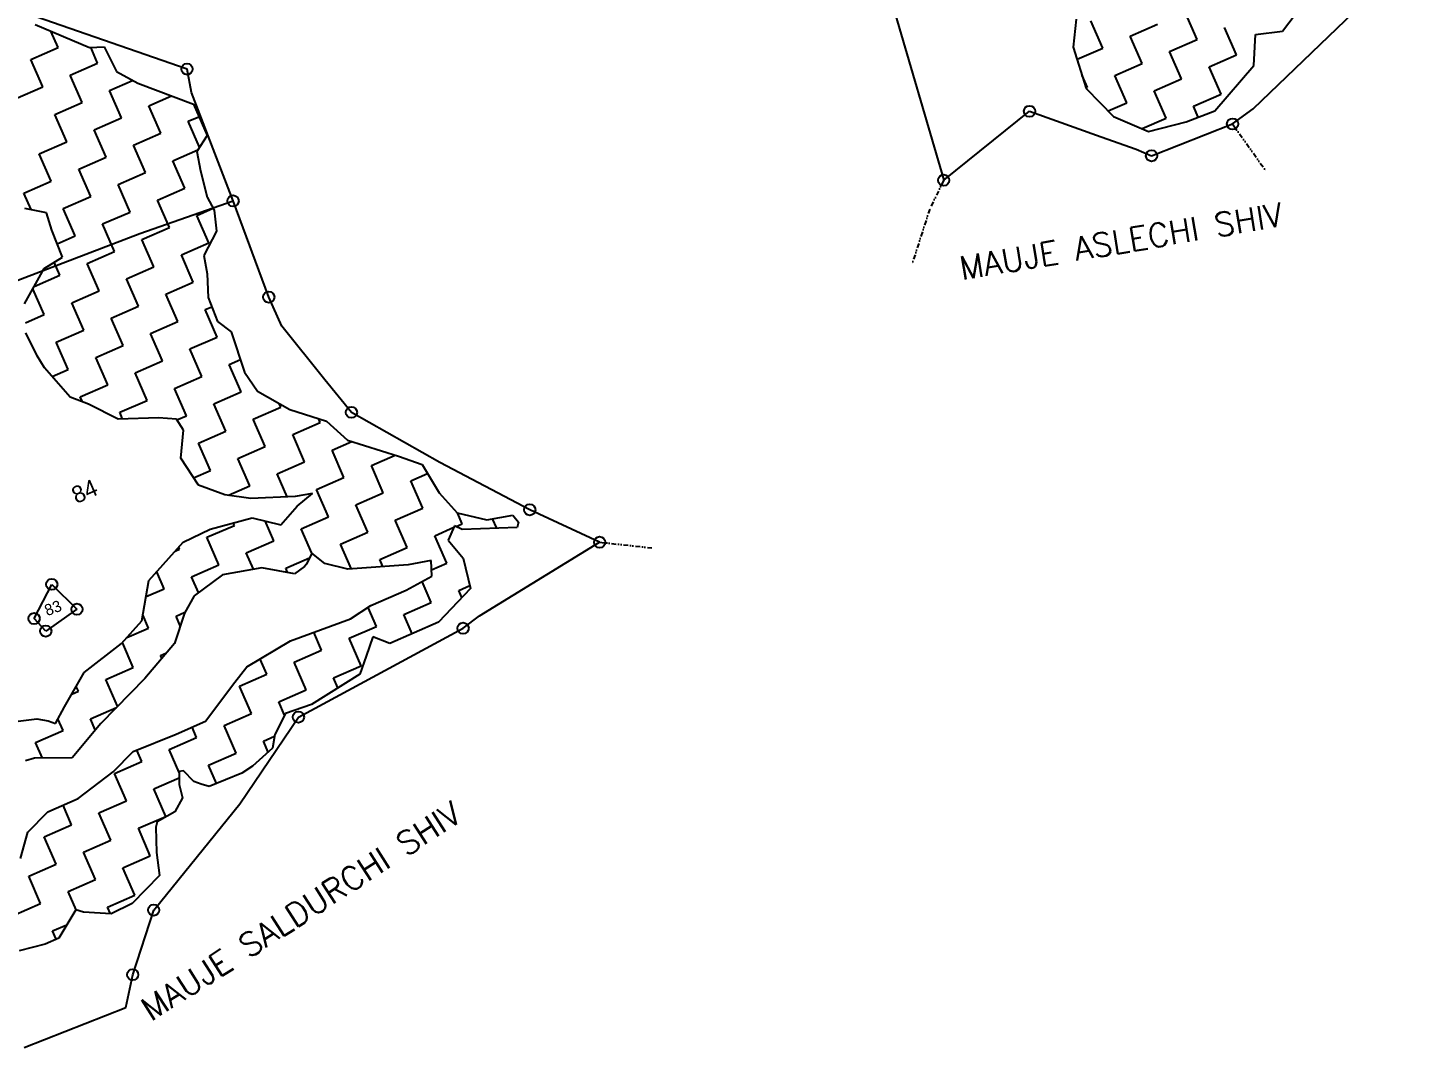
# Model space of a CAD drawing. Header units: metres. Extents: x 296846 to 301610, y 1968188 to 1972573.
# Drawn here: x 299994 to 301453, y 1968511 to 1969591 of the extents above; entities that cross this region are included whole.
import ezdxf

# ---------------------------------------------------------------- set-up
doc = ezdxf.new("R2010")
doc.units = ezdxf.units.M
doc.linetypes.add('DIVIDE', pattern=[1.25, 0.5, -0.25, 0, -0.25, 0, -0.25])
for name, color, linetype in [('POLY_HATCH', 12, 'Continuous'), ('POLY_PARCEL', 6, 'Continuous'), ('TEXT_MAPOUT', 7, 'Continuous'), ('TEXT_PARCEL', 7, 'Continuous'), ('V_BOUND_LINE', 7, 'Continuous'), ('V_DIVIDE_LINE', 7, 'DIVIDE')]:
    doc.layers.add(name, color=color, linetype=linetype)
doc.styles.get("Standard").update_dxf_attribs({"font": 'simplex.shx'})
doc.styles.add('TEXT_MAP', font='')
doc.styles.get('TEXT_MAP').set_extended_font_data('Kruti Dev 050')

msp = doc.modelspace()

# ---------------------------------------------------------------- linework, layer by layer
for centre in [(300162.7, 1969547.1), (301054.9, 1969502.4), (301269.9, 1969489), (301184.2, 1969455.3), (300964, 1969429.4), (300211.5, 1969407.5), (300249.3, 1969305.6), (300336.8, 1969183.5), (300525.7, 1969080.3), (300599.7, 1969045.9), (300019.5, 1969001.3), (300000.8, 1968965.1), (300046.2, 1968974.9), (300013.1, 1968951.8), (300455.1, 1968954.8), (300280.7, 1968860.7), (300127.4, 1968656.2), (300105.2, 1968587.8)]:
    msp.add_circle(centre, 5.94)
at = {"layer": 'POLY_HATCH'}
for p, q in [((301322.7, 1969587.3), (301343, 1969613.9)), ((301104.2, 1969600), (301101.2, 1969570.3)), ((300002, 1969594.3), (300059.4, 1969570.1)), ((301292.4, 1969551), (301294.1, 1969583.7)), ((301294.1, 1969583.7), (301322.7, 1969587.3)), ((300059.4, 1969570.1), (300075.1, 1969570.8)), ((300075.1, 1969570.8), (300087.9, 1969544.4)), ((301101.2, 1969570.3), (301115, 1969526.7)), ((300087.9, 1969544.4), (300110.5, 1969532.1)), ((301251.3, 1969502.9), (301292.4, 1969551)), ((300110.5, 1969532.1), (300169.6, 1969509.9)), ((301115, 1969526.7), (301144, 1969496.8)), ((300169.6, 1969509.9), (300184, 1969476.8)), ((301144, 1969496.8), (301181, 1969481.1)), ((301220.9, 1969491.4), (301251.3, 1969502.9)), ((301181, 1969481.1), (301220.9, 1969491.4)), ((300184, 1969476.8), (300173, 1969459.7)), ((300173, 1969459.7), (300177, 1969439.3)), ((300177, 1969439.3), (300184.2, 1969411.6)), ((300184.2, 1969411.6), (300191.5, 1969397.6)), ((300014, 1969394.8), (299990.9, 1969399.6)), ((300019.6, 1969376.4), (300014, 1969394.8)), ((300191.5, 1969397.6), (300193.9, 1969375.3)), ((300030.7, 1969348), (300019.6, 1969376.4)), ((300193.9, 1969375.3), (300180.4, 1969349.7)), ((300011.4, 1969335.8), (300030.7, 1969348)), ((300180.4, 1969349.7), (300184, 1969330.3)), ((299990.7, 1969298.5), (300011.4, 1969335.8)), ((300184, 1969330.3), (300185.2, 1969305)), ((300185.2, 1969305), (300195, 1969279.7)), ((300195, 1969279.7), (300209.6, 1969268.8)), ((300003.9, 1969243.3), (299992.1, 1969267.7)), ((300209.6, 1969268.8), (300223.5, 1969225.9)), ((300011.9, 1969230.8), (300003.9, 1969243.3)), ((300039.1, 1969199.6), (300011.9, 1969230.8)), ((300223.5, 1969225.9), (300237.2, 1969206)), ((300237.2, 1969206), (300271.5, 1969186.6)), ((300058.4, 1969192), (300039.1, 1969199.6)), ((300089.9, 1969176.2), (300058.4, 1969192)), ((300132.5, 1969177.6), (300089.9, 1969176.2)), ((300151.6, 1969176.1), (300132.5, 1969177.6)), ((300159.1, 1969164.6), (300151.6, 1969176.1)), ((300271.5, 1969186.6), (300310.3, 1969174)), ((300310.3, 1969174), (300332.5, 1969154.1)), ((300156, 1969134.9), (300159.1, 1969164.6)), ((300332.5, 1969154.1), (300386.8, 1969137.2)), ((300174.8, 1969106.2), (300156, 1969134.9)), ((300386.8, 1969137.2), (300411.6, 1969128.3)), ((300411.6, 1969128.3), (300429.7, 1969098.1)), ((300202.6, 1969096.2), (300174.8, 1969106.2)), ((300230.2, 1969092.2), (300202.6, 1969096.2)), ((300277.3, 1969094.4), (300230.2, 1969092.2)), ((300295.6, 1969097.5), (300277.3, 1969094.4)), ((300279.3, 1969084.1), (300295.6, 1969097.5)), ((300429.7, 1969098.1), (300448.9, 1969076.9)), ((300187.2, 1969059.6), (300231.6, 1969071.9)), ((300231.6, 1969071.9), (300262.1, 1969064.3)), ((300262.1, 1969064.3), (300279.3, 1969084.1)), ((300448.9, 1969076.9), (300480.3, 1969069.7)), ((300480.3, 1969069.7), (300507.9, 1969074.4)), ((300507.9, 1969074.4), (300513.6, 1969067)), ((300158.7, 1969045.9), (300187.2, 1969059.6)), ((300446.1, 1969063.4), (300439.3, 1969048.1)), ((300454, 1969059.5), (300446.1, 1969063.4)), ((300512.3, 1969061.5), (300454, 1969059.5)), ((300513.6, 1969067), (300512.3, 1969061.5)), ((300122.2, 1969005.3), (300158.7, 1969045.9)), ((300439.3, 1969048.1), (300455, 1969029.1)), ((300294.8, 1969034.3), (300289.2, 1969022.6)), ((300308.8, 1969023.5), (300294.8, 1969034.3)), ((300455, 1969029.1), (300462.9, 1968996.9)), ((300241.8, 1969018.8), (300200.4, 1969011.4)), ((300276.7, 1969012.6), (300241.8, 1969018.8)), ((300287.2, 1969020.2), (300276.7, 1969012.6)), ((300289.2, 1969022.6), (300287.2, 1969020.2)), ((300333, 1969017.2), (300308.8, 1969023.5)), ((300396.9, 1969022.1), (300333, 1969017.2)), ((300421.1, 1969026.6), (300396.9, 1969022.1)), ((300422.1, 1969010.1), (300421.1, 1969026.6)), ((300114.9, 1968962.8), (300122.2, 1969005.3)), ((300200.4, 1969011.4), (300170.3, 1968989.1)), ((300394.9, 1968995.2), (300422.1, 1969010.1)), ((300170.3, 1968989.1), (300159.9, 1968970.7)), ((300357.5, 1968978.8), (300394.9, 1968995.2)), ((300462.9, 1968996.9), (300429.2, 1968961.2)), ((300159.9, 1968970.7), (300149.4, 1968938.5)), ((300336, 1968964.8), (300357.5, 1968978.8)), ((300093.4, 1968938.6), (300114.9, 1968962.8)), ((300272.4, 1968941.6), (300336, 1968964.8)), ((300429.2, 1968961.2), (300377.4, 1968938.6)), ((300226.2, 1968913.8), (300272.4, 1968941.6)), ((300359.6, 1968945.6), (300352.5, 1968925.2)), ((300377.4, 1968938.6), (300359.6, 1968945.6)), ((300053.9, 1968907.8), (300093.4, 1968938.6)), ((300149.4, 1968938.5), (300117.9, 1968901.7)), ((300352.5, 1968925.2), (300345.9, 1968906.3)), ((300213.4, 1968897.5), (300226.2, 1968913.8)), ((300032.8, 1968871.5), (300053.9, 1968907.8)), ((300117.9, 1968901.7), (300071.3, 1968853.8)), ((300182.3, 1968856.2), (300213.4, 1968897.5)), ((300345.9, 1968906.3), (300294.7, 1968874.1)), ((300023.3, 1968853.8), (300032.8, 1968871.5)), ((300294.7, 1968874.1), (300266.9, 1968864.4)), ((299984, 1968856.3), (300003.8, 1968858.8)), ((300003.8, 1968858.8), (300015.8, 1968856.7)), ((300015.8, 1968856.7), (300023.3, 1968853.8)), ((300071.3, 1968853.8), (300041, 1968817.5)), ((300151.3, 1968842.7), (300182.3, 1968856.2)), ((300266.9, 1968864.4), (300255.6, 1968842.3)), ((300105.7, 1968824.3), (300151.3, 1968842.7)), ((300255.6, 1968842.3), (300253.4, 1968827.7)), ((300084.4, 1968802.7), (300105.7, 1968824.3)), ((300253.4, 1968827.7), (300232.2, 1968808.6)), ((300001.3, 1968817.1), (299991.8, 1968814.4)), ((300041, 1968817.5), (300001.3, 1968817.1)), ((300232.2, 1968808.6), (300220.6, 1968801.1)), ((300047.6, 1968774.4), (300084.4, 1968802.7)), ((300154.5, 1968803), (300154.3, 1968789.4)), ((300159.1, 1968803.8), (300154.5, 1968803)), ((300170.1, 1968792.6), (300159.1, 1968803.8)), ((300220.6, 1968801.1), (300186, 1968787.2)), ((300154.3, 1968789.4), (300158.1, 1968775)), ((300177.6, 1968789.7), (300170.1, 1968792.6)), ((300186, 1968787.2), (300177.6, 1968789.7)), ((300015.4, 1968760.3), (300047.6, 1968774.4)), ((300158.1, 1968775), (300149.8, 1968760.3)), ((299994.1, 1968738.7), (300015.4, 1968760.3)), ((300131, 1968749.6), (300129.7, 1968744.1)), ((300149.8, 1968760.3), (300131, 1968749.6)), ((299986.4, 1968710.8), (299994.1, 1968738.7)), ((300129.7, 1968744.1), (300130.3, 1968717.3)), ((300130.3, 1968717.3), (300133.6, 1968692.9)), ((300133.6, 1968692.9), (300104.8, 1968663.1)), ((300104.8, 1968663.1), (300082.4, 1968652.1)), ((300044.8, 1968656.5), (300027, 1968626.6)), ((300053.2, 1968654.1), (300044.8, 1968656.5)), ((300082.4, 1968652.1), (300053.2, 1968654.1)), ((300012.5, 1968620.3), (299984.9, 1968613.1)), ((300027, 1968626.6), (300012.5, 1968620.3))]:
    msp.add_line(p, q, dxfattribs=at)
at = {"layer": 'POLY_HATCH', "linetype": 'Continuous'}
for p, q in [((301132.5, 1969569.4), (301119.9, 1969598.4)), ((301232.3, 1969578.4), (301219.6, 1969607.5)), ((300026.3, 1969569.9), (300018.6, 1969587.3)), ((301161.6, 1969582.1), (301190.6, 1969594.8)), ((301174.2, 1969553.1), (301161.6, 1969582.1)), ((301274, 1969562.1), (301261.3, 1969591.1)), ((299997.2, 1969557.2), (300026.3, 1969569.9)), ((300068, 1969553.5), (300060.7, 1969570.2)), ((301105.3, 1969557.5), (301132.5, 1969569.4)), ((301203.3, 1969565.7), (301232.3, 1969578.4)), ((300009.9, 1969528.2), (299997.2, 1969557.2)), ((300038.9, 1969540.8), (300068, 1969553.5)), ((301145.2, 1969540.4), (301174.2, 1969553.1)), ((301215.9, 1969536.7), (301203.3, 1969565.7)), ((301245, 1969549.4), (301274, 1969562.1)), ((300051.6, 1969511.8), (300038.9, 1969540.8)), ((301116.2, 1969527.7), (301110.6, 1969540.4)), ((301157.9, 1969511.4), (301145.2, 1969540.4)), ((301257.7, 1969520.4), (301245, 1969549.4)), ((299980.9, 1969515.5), (300009.9, 1969528.2)), ((300080.7, 1969524.5), (300105, 1969535.1)), ((300093.3, 1969495.5), (300080.7, 1969524.5)), ((301114.8, 1969527.1), (301116.2, 1969527.7)), ((301186.9, 1969524), (301215.9, 1969536.7)), ((301199.6, 1969495), (301186.9, 1969524)), ((300022.6, 1969499.1), (300051.6, 1969511.8)), ((300122.4, 1969508.2), (300146.3, 1969518.7)), ((301138.2, 1969502.8), (301157.9, 1969511.4)), ((301228.6, 1969507.7), (301257.7, 1969520.4)), ((300035.3, 1969470.1), (300022.6, 1969499.1)), ((300064.3, 1969482.8), (300093.3, 1969495.5)), ((300135, 1969479.1), (300122.4, 1969508.2)), ((300164.1, 1969491.8), (300175.3, 1969496.7)), ((301174.3, 1969484), (301199.6, 1969495)), ((301233.6, 1969496.2), (301228.6, 1969507.7)), ((300077, 1969453.8), (300064.3, 1969482.8)), ((300106, 1969466.5), (300135, 1969479.1)), ((300176, 1969464.4), (300164.1, 1969491.8)), ((300006.3, 1969457.4), (300035.3, 1969470.1)), ((300118.7, 1969437.4), (300106, 1969466.5)), ((300019, 1969428.4), (300006.3, 1969457.4)), ((300048, 1969441.1), (300077, 1969453.8)), ((300147.7, 1969450.1), (300174.3, 1969461.7)), ((300160.4, 1969421.1), (300147.7, 1969450.1)), ((300060.7, 1969412.1), (300048, 1969441.1)), ((300089.7, 1969424.8), (300118.7, 1969437.4)), ((299989.9, 1969415.7), (300019, 1969428.4)), ((300102.4, 1969395.7), (300089.7, 1969424.8)), ((300131.4, 1969408.4), (300160.4, 1969421.1)), ((299997.6, 1969398.2), (299989.9, 1969415.7)), ((300031.6, 1969399.4), (300060.7, 1969412.1)), ((300144.1, 1969379.4), (300131.4, 1969408.4)), ((300044.3, 1969370.4), (300031.6, 1969399.4)), ((300073.3, 1969383.1), (300102.4, 1969395.7)), ((300173.1, 1969392.1), (300190.4, 1969399.7)), ((300185.8, 1969363.1), (300173.1, 1969392.1)), ((300086, 1969354), (300073.3, 1969383.1)), ((300115, 1969366.7), (300144.1, 1969379.4)), ((300025.2, 1969362), (300044.3, 1969370.4)), ((300127.7, 1969337.7), (300115, 1969366.7)), ((300156.8, 1969350.4), (300185.8, 1969363.1)), ((300057, 1969341.3), (300086, 1969354)), ((300169.4, 1969321.4), (300156.8, 1969350.4)), ((300028, 1969328.7), (300021.9, 1969342.5)), ((300069.7, 1969312.3), (300057, 1969341.3)), ((300098.7, 1969325), (300127.7, 1969337.7)), ((300000.9, 1969316.8), (300028, 1969328.7)), ((300111.4, 1969296), (300098.7, 1969325)), ((300140.4, 1969308.7), (300169.4, 1969321.4)), ((300011.6, 1969287), (299999.6, 1969314.5)), ((300040.7, 1969299.6), (300069.7, 1969312.3)), ((300153.1, 1969279.6), (300140.4, 1969308.7)), ((300053.3, 1969270.6), (300040.7, 1969299.6)), ((300082.4, 1969283.3), (300111.4, 1969296)), ((300182.1, 1969292.3), (300188.9, 1969295.3)), ((300194.8, 1969263.3), (300182.1, 1969292.3)), ((299991.6, 1969278.2), (300011.6, 1969287)), ((300095, 1969254.3), (300082.4, 1969283.3)), ((300124.1, 1969267), (300153.1, 1969279.6)), ((300024.3, 1969257.9), (300053.3, 1969270.6)), ((300136.8, 1969237.9), (300124.1, 1969267)), ((300165.8, 1969250.6), (300194.8, 1969263.3)), ((300037, 1969228.9), (300024.3, 1969257.9)), ((300066, 1969241.6), (300095, 1969254.3)), ((300178.5, 1969221.6), (300165.8, 1969250.6)), ((300078.7, 1969212.6), (300066, 1969241.6)), ((300107.7, 1969225.3), (300136.8, 1969237.9)), ((300207.5, 1969234.3), (300219.2, 1969239.4)), ((300220.2, 1969205.3), (300207.5, 1969234.3)), ((300020, 1969221.5), (300037, 1969228.9)), ((300120.4, 1969196.2), (300107.7, 1969225.3)), ((300149.4, 1969208.9), (300178.5, 1969221.6)), ((300049.7, 1969199.9), (300078.7, 1969212.6)), ((300162.1, 1969179.9), (300149.4, 1969208.9)), ((300191.1, 1969192.6), (300220.2, 1969205.3)), ((300052.1, 1969194.5), (300049.7, 1969199.9)), ((300091.4, 1969183.6), (300120.4, 1969196.2)), ((300203.8, 1969163.6), (300191.1, 1969192.6)), ((300232.8, 1969176.2), (300261.9, 1969188.9)), ((300261.9, 1969188.9), (300260.1, 1969193.1)), ((300094.5, 1969176.4), (300091.4, 1969183.6)), ((300152, 1969175.5), (300162.1, 1969179.9)), ((300245.5, 1969147.2), (300232.8, 1969176.2)), ((300303.6, 1969172.6), (300301.8, 1969176.8)), ((300174.8, 1969150.9), (300203.8, 1969163.6)), ((300274.6, 1969159.9), (300303.6, 1969172.6)), ((300287.2, 1969130.9), (300274.6, 1969159.9)), ((300187.5, 1969121.9), (300174.8, 1969150.9)), ((300216.5, 1969134.5), (300245.5, 1969147.2)), ((300316.3, 1969143.6), (300337.2, 1969152.7)), ((300328.9, 1969114.5), (300316.3, 1969143.6)), ((300229.2, 1969105.5), (300216.5, 1969134.5)), ((300258.2, 1969118.2), (300287.2, 1969130.9)), ((300358, 1969127.2), (300383.3, 1969138.3)), ((300169.6, 1969114.1), (300187.5, 1969121.9)), ((300268.8, 1969094), (300258.2, 1969118.2)), ((300299.9, 1969101.9), (300328.9, 1969114.5)), ((300370.6, 1969098.2), (300358, 1969127.2)), ((300399.7, 1969110.9), (300417.4, 1969118.6)), ((300206.5, 1969095.6), (300229.2, 1969105.5)), ((300312.6, 1969072.8), (300299.9, 1969101.9)), ((300412.4, 1969081.9), (300399.7, 1969110.9)), ((300341.6, 1969085.5), (300370.6, 1969098.2)), ((300354.3, 1969056.5), (300341.6, 1969085.5)), ((300283.6, 1969060.2), (300312.6, 1969072.8)), ((300383.3, 1969069.2), (300412.4, 1969081.9)), ((300454.1, 1969065.5), (300449.1, 1969076.9)), ((300490.7, 1969060.8), (300486.3, 1969070.7)), ((300183.8, 1969051.1), (300212.9, 1969063.8)), ((300212.9, 1969063.8), (300211.7, 1969066.4)), ((300254.6, 1969047.5), (300245.4, 1969068.5)), ((300294.9, 1969034.3), (300283.6, 1969060.2)), ((300325.3, 1969043.8), (300354.3, 1969056.5)), ((300396, 1969040.2), (300383.3, 1969069.2)), ((300425, 1969052.8), (300445.4, 1969061.7)), ((300447.6, 1969062.7), (300454.1, 1969065.5)), ((300196.5, 1969022.1), (300183.8, 1969051.1)), ((300225.5, 1969034.8), (300254.6, 1969047.5)), ((300336.8, 1969017.5), (300325.3, 1969043.8)), ((300437.7, 1969023.8), (300425, 1969052.8)), ((300150.1, 1969036.4), (300154.8, 1969038.4)), ((300154.8, 1969038.4), (300153.9, 1969040.6)), ((300233.2, 1969017.2), (300225.5, 1969034.8)), ((300267.2, 1969018.4), (300292.5, 1969029.5)), ((300367, 1969027.5), (300396, 1969040.2)), ((300370.2, 1969020.1), (300367, 1969027.5)), ((300138.5, 1968996.7), (300130.6, 1969014.7)), ((300167.5, 1969009.4), (300196.5, 1969022.1)), ((300269.2, 1969013.9), (300267.2, 1969018.4)), ((300421.7, 1969016.8), (300437.7, 1969023.8)), ((300174.9, 1968992.5), (300167.5, 1969009.4)), ((300421.4, 1968982.1), (300411.6, 1969004.4)), ((300450.4, 1968994.8), (300462.1, 1968999.9)), ((300119.3, 1968988.4), (300138.5, 1968996.7)), ((300453.7, 1968987.2), (300450.4, 1968994.8)), ((300122.1, 1968955), (300116, 1968969.1)), ((300151.1, 1968967.7), (300160.5, 1968971.8)), ((300363.3, 1968956.7), (300354.5, 1968976.9)), ((300392.4, 1968969.4), (300421.4, 1968982.1)), ((300401.3, 1968949), (300392.4, 1968969.4)), ((300099.1, 1968945), (300122.1, 1968955)), ((300155.6, 1968957.5), (300151.1, 1968967.7)), ((300334.3, 1968944.1), (300363.3, 1968956.7)), ((300105.8, 1968913.3), (300094.3, 1968939.6)), ((300305.3, 1968931.4), (300296.9, 1968950.6)), ((300347, 1968915), (300334.3, 1968944.1)), ((300134.8, 1968926), (300141, 1968928.7)), ((300136.1, 1968923), (300134.8, 1968926)), ((300276.3, 1968918.7), (300305.3, 1968931.4)), ((300076.8, 1968900.6), (300105.8, 1968913.3)), ((300247.2, 1968906), (300240.2, 1968922.2)), ((300288.9, 1968889.7), (300276.3, 1968918.7)), ((300318, 1968902.4), (300347, 1968915)), ((300089.2, 1968872.2), (300076.8, 1968900.6)), ((300218.2, 1968893.3), (300247.2, 1968906)), ((300322.6, 1968891.7), (300318, 1968902.4)), ((300040.6, 1968884.8), (300047.7, 1968888)), ((300047.7, 1968888), (300045.4, 1968893.2)), ((300230.9, 1968864.3), (300218.2, 1968893.3)), ((300259.9, 1968877), (300288.9, 1968889.7)), ((300060.4, 1968858.9), (300088, 1968871)), ((300266.1, 1968862.8), (300259.9, 1968877)), ((300031.4, 1968846.3), (300026, 1968858.7)), ((300065.6, 1968847), (300060.4, 1968858.9)), ((300201.9, 1968851.6), (300230.9, 1968864.3)), ((300002.4, 1968833.6), (300031.4, 1968846.3)), ((300143.8, 1968826.3), (300172.9, 1968838.9)), ((300172.9, 1968838.9), (300168, 1968850)), ((300214.6, 1968822.6), (300201.9, 1968851.6)), ((300243.6, 1968835.3), (300255.4, 1968840.4)), ((300009.6, 1968817.2), (300002.4, 1968833.6)), ((300114.8, 1968813.6), (300109.5, 1968825.8)), ((300154.5, 1968801.9), (300143.8, 1968826.3)), ((300185.5, 1968809.9), (300214.6, 1968822.6)), ((300248.7, 1968823.5), (300243.6, 1968835.3)), ((300085.8, 1968800.9), (300114.8, 1968813.6)), ((300194.1, 1968790.4), (300185.5, 1968809.9)), ((300098.5, 1968771.9), (300085.8, 1968800.9)), ((300127.5, 1968784.6), (300154.4, 1968796.3)), ((300140.2, 1968755.5), (300127.5, 1968784.6)), ((300040.4, 1968746.5), (300031.4, 1968767.3)), ((300069.5, 1968759.2), (300098.5, 1968771.9)), ((300082.1, 1968730.2), (300069.5, 1968759.2)), ((300111.2, 1968742.9), (300140.2, 1968755.5)), ((300011.4, 1968733.8), (300040.4, 1968746.5)), ((300123.8, 1968713.8), (300111.2, 1968742.9)), ((300024.1, 1968704.8), (300011.4, 1968733.8)), ((300053.1, 1968717.5), (300082.1, 1968730.2)), ((300065.8, 1968688.5), (300053.1, 1968717.5)), ((300094.8, 1968701.1), (300123.8, 1968713.8)), ((299995.1, 1968692.1), (300024.1, 1968704.8)), ((300007.7, 1968663.1), (299995.1, 1968692.1)), ((300107.5, 1968672.1), (300094.8, 1968701.1)), ((300036.8, 1968675.8), (300065.8, 1968688.5)), ((299978.7, 1968650.4), (300007.7, 1968663.1)), ((300045.2, 1968656.4), (300036.8, 1968675.8)), ((300078.5, 1968659.4), (300107.5, 1968672.1)), ((300081.7, 1968652.1), (300078.5, 1968659.4)), ((300020.4, 1968634.1), (300035.3, 1968640.6)), ((300024.2, 1968625.4), (300020.4, 1968634.1))]:
    msp.add_line(p, q, dxfattribs=at)
at = {"layer": 'POLY_PARCEL'}
for p, q in [((300112.9, 1969373.1), (300211.5, 1969407.5)), ((299974.2, 1969319.9), (300112.9, 1969373.1)), ((300000.8, 1968965.1), (300019.5, 1969001.3)), ((300019.5, 1969001.3), (300046.2, 1968974.9)), ((300046.2, 1968974.9), (300013.1, 1968951.8)), ((300013.1, 1968951.8), (300000.8, 1968965.1))]:
    msp.add_line(p, q, dxfattribs=at)
at = {"layer": 'V_BOUND_LINE'}
for p, q in [((301291.8, 1969504.9), (301453, 1969660.3)), ((300908.7, 1969618.7), (300964, 1969429.4)), ((300162.7, 1969547.1), (300003, 1969602.3)), ((300167.3, 1969522.2), (300162.7, 1969547.1)), ((300211.5, 1969407.5), (300167.3, 1969522.2)), ((300964, 1969429.4), (301054.9, 1969502.4)), ((301054.9, 1969502.4), (301130.7, 1969475.4)), ((301269.9, 1969489), (301291.8, 1969504.9)), ((301184.2, 1969455.3), (301269.9, 1969489)), ((301130.7, 1969475.4), (301167.8, 1969462.2)), ((301167.8, 1969462.2), (301184.2, 1969455.3)), ((300249.3, 1969305.6), (300211.5, 1969407.5)), ((300263, 1969274.7), (300249.3, 1969305.6)), ((300308.5, 1969217.9), (300263, 1969274.7)), ((300336.8, 1969183.5), (300308.5, 1969217.9)), ((300430.5, 1969130.3), (300336.8, 1969183.5)), ((300525.7, 1969080.3), (300430.5, 1969130.3)), ((300599.7, 1969045.9), (300525.7, 1969080.3)), ((300472.6, 1968967.9), (300599.7, 1969045.9)), ((300280.7, 1968860.7), (300455.1, 1968954.8)), ((300455.1, 1968954.8), (300472.6, 1968967.9)), ((300218.5, 1968768.8), (300280.7, 1968860.7)), ((300127.4, 1968656.2), (300218.5, 1968768.8)), ((300105.2, 1968587.8), (300127.4, 1968656.2)), ((300097.9, 1968553.2), (300105.2, 1968587.8)), ((299990.4, 1968510.7), (300097.9, 1968553.2))]:
    msp.add_line(p, q, dxfattribs=at)
at = {"layer": 'V_DIVIDE_LINE', "ltscale": 10}
for p, q in [((301269.9, 1969489), (301305.8, 1969438.5)), ((300964, 1969429.4), (300949.2, 1969398.8)), ((300949.2, 1969398.8), (300930.2, 1969339.7)), ((300599.7, 1969045.9), (300655, 1969039.9))]:
    msp.add_line(p, q, dxfattribs=at)

# ---------------------------------------------------------------- texts
at = {"layer": 'TEXT_MAPOUT'}
for s, rotation, p in [('MAUJE ASLECHI SHIV', 9.5804, (300983.1, 1969323.6)), ('MAUJE SALDURCHI SHIV', 32.8702, (300124.7, 1968537.8))]:
    msp.add_text(s, height=24.939, rotation=rotation, dxfattribs=at).set_placement(p)
at = {"layer": 'TEXT_PARCEL', "style": 'TEXT_MAP'}
for s, height, rotation, p in [('84', 17.96, 23.6053, (300045.5, 1969086.3)), ('83', 11.97, 20.8374, (300014.6, 1968967.5))]:
    msp.add_text(s, height=height, rotation=rotation, dxfattribs=at).set_placement(p)

doc.saveas('drawing.dxf')
